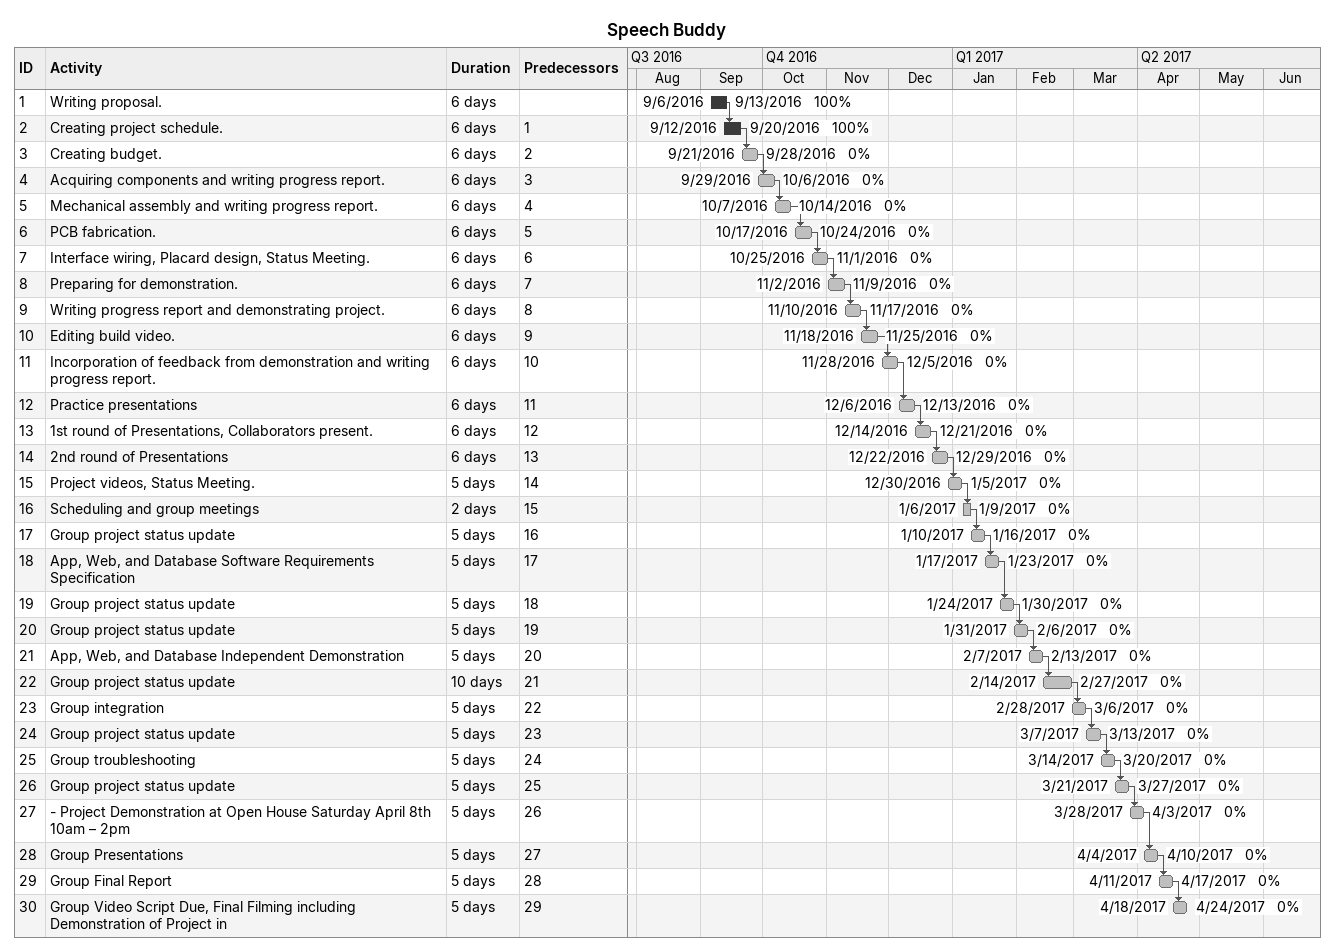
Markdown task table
Speech Buddy

| ID | Task | Duration | Start | Finish | Predecessors | % complete |
|---|---|---|---|---|---|---|
| 1 | Writing proposal. | 6d | 2016-09-06 | 2016-09-13 |  | 100 |
| 2 | Creating project schedule. | 6d | 2016-09-12 | 2016-09-20 | 1 | 100 |
| 3 | Creating budget. | 6d | 2016-09-21 | 2016-09-28 | 2 | 0 |
| 4 | Acquiring components and writing progress report. | 6d | 2016-09-29 | 2016-10-06 | 3 | 0 |
| 5 | Mechanical assembly and writing progress report. | 6d | 2016-10-07 | 2016-10-14 | 4 | 0 |
| 6 | PCB fabrication. | 6d | 2016-10-17 | 2016-10-24 | 5 | 0 |
| 7 | Interface wiring, Placard design, Status Meeting. | 6d | 2016-10-25 | 2016-11-01 | 6 | 0 |
| 8 | Preparing for demonstration. | 6d | 2016-11-02 | 2016-11-09 | 7 | 0 |
| 9 | Writing progress report and demonstrating project. | 6d | 2016-11-10 | 2016-11-17 | 8 | 0 |
| 10 | Editing build video. | 6d | 2016-11-18 | 2016-11-25 | 9 | 0 |
| 11 | Incorporation of feedback from demonstration and writing progress report. | 6d | 2016-11-28 | 2016-12-05 | 10 | 0 |
| 12 | Practice presentations | 6d | 2016-12-06 | 2016-12-13 | 11 | 0 |
| 13 | 1st round of Presentations, Collaborators present. | 6d | 2016-12-14 | 2016-12-21 | 12 | 0 |
| 14 | 2nd round of Presentations | 6d | 2016-12-22 | 2016-12-29 | 13 | 0 |
| 15 | Project videos, Status Meeting. | 5d | 2016-12-30 | 2017-01-05 | 14 | 0 |
| 16 | Scheduling and group meetings | 2d | 2017-01-06 | 2017-01-09 | 15 | 0 |
| 17 | Group project status update | 5d | 2017-01-10 | 2017-01-16 | 16 | 0 |
| 18 | App, Web, and Database Software Requirements Specification | 5d | 2017-01-17 | 2017-01-23 | 17 | 0 |
| 19 | Group project status update | 5d | 2017-01-24 | 2017-01-30 | 18 | 0 |
| 20 | Group project status update | 5d | 2017-01-31 | 2017-02-06 | 19 | 0 |
| 21 | App, Web, and Database Independent Demonstration | 5d | 2017-02-07 | 2017-02-13 | 20 | 0 |
| 22 | Group project status update | 10d | 2017-02-14 | 2017-02-27 | 21 | 0 |
| 23 | Group integration | 5d | 2017-02-28 | 2017-03-06 | 22 | 0 |
| 24 | Group project status update | 5d | 2017-03-07 | 2017-03-13 | 23 | 0 |
| 25 | Group troubleshooting | 5d | 2017-03-14 | 2017-03-20 | 24 | 0 |
| 26 | Group project status update | 5d | 2017-03-21 | 2017-03-27 | 25 | 0 |
| 27 | - Project Demonstration at Open House Saturday April 8th 10am – 2pm | 5d | 2017-03-28 | 2017-04-03 | 26 | 0 |
| 28 | Group Presentations | 5d | 2017-04-04 | 2017-04-10 | 27 | 0 |
| 29 | Group Final Report | 5d | 2017-04-11 | 2017-04-17 | 28 | 0 |
| 30 | Group Video Script Due, Final Filming including Demonstration of Project in | 5d | 2017-04-18 | 2017-04-24 | 29 | 0 |
